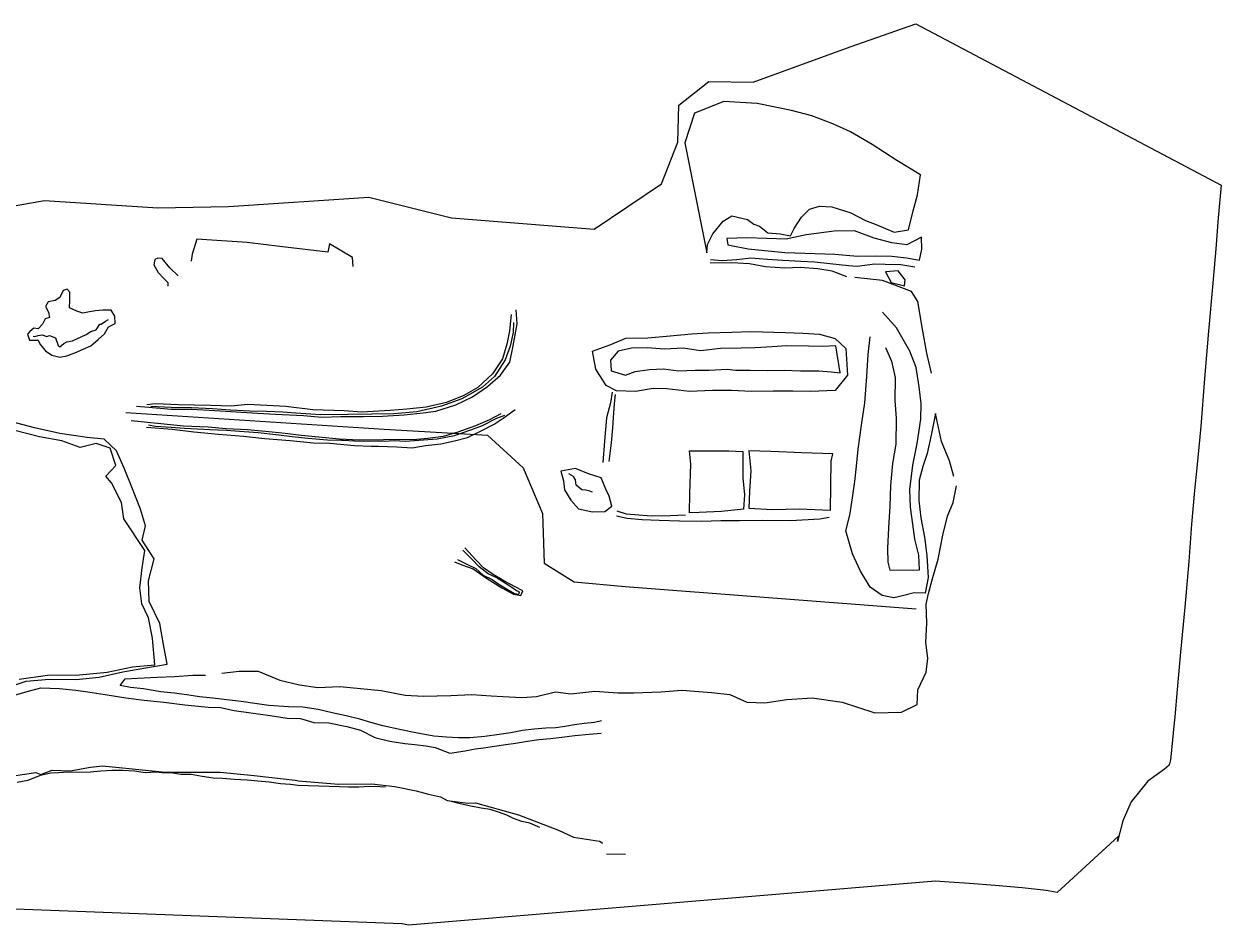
# Model space of a CAD drawing. Extents: x 7166 to 9807, y 3571 to 4350.
# Drawn here: x 8771 to 9807, y 3571 to 4350 of the extents above; entities that cross this region are included whole.
import ezdxf

# ---------------------------------------------------------------- set-up
doc = ezdxf.new("R2010")
doc.units = 0
doc.header["$MEASUREMENT"] = 0
doc.linetypes.add('TOP_OF_BANK', pattern=[10000, 10000, 0])
for name, color, linetype in [('ALIGNMENT2', 3, 'CONTINUOUS'), ('ROAD_FEATURES', 7, 'CONTINUOUS'), ('SURFACE_BREAKLINES', 7, 'CONTINUOUS'), ('SURFACE_OUTER_BOUNDARIES', 7, 'CONTINUOUS')]:
    doc.layers.add(name, color=color, linetype=linetype)

msp = doc.modelspace()

# ---------------------------------------------------------------- linework, layer by layer
at = {"layer": 'ALIGNMENT2'}
msp.add_lwpolyline([(8858.876847, 4014.006576), (9082.423171, 3999.470037), (9172.065001, 3994.347647), (9202.799343, 3966.1745), (9219.447112, 3926.475975), (9220.866773, 3883.579237), (9247.005326, 3867.493973), (9291.239799, 3863.472658), (9543.07489, 3844.160083)], dxfattribs=at)
at = {"layer": 'ROAD_FEATURES'}
for points in [[(8867.989784, 4019.36155, 1955.078903), (8878.866471, 4018.567896, 1955.055796), (8897.95681, 4016.886285, 1955.126297), (8915.904645, 4016.8048, 1955.157547), (8936.01048, 4015.598406, 1955.189786), (8954.378383, 4014.663645, 1955.631616), (8972.689267, 4013.46326, 1955.936034), (8988.389028, 4012.53224, 1956.104288), (9012.533812, 4011.288694, 1956.367889), (9028.64631, 4010.002436, 1956.650646), (9044.977273, 4010.561783, 1956.714473), (9064.582329, 4010.514134, 1957.011968), (9080.950894, 4010.808641, 1957.260439), (9099.772091, 4011.896327, 1957.605343), (9116.308675, 4013.590508, 1958.011639), (9127.303671, 4015.013468, 1958.157186), (9144.637954, 4020.593619, 1958.776637), (9158.808903, 4027.473102, 1959.14106), (9171.963231, 4036.466116, 1959.44892), (9183.053264, 4046.242409, 1960.038725), (9191.13914, 4057.395665, 1960.618763), (9194.058643, 4071.582974, 1961.075166), (9197.513463, 4090.656161, 1961.528014), (9196.838599, 4102.808793, 1961.929796)], [(9194.563639, 4091.834355, 1961.821845), (9194.041638, 4083.132348, 1961.74624), (9191.502308, 4071.39044, 1961.449329), (9187.281558, 4059.466167, 1960.998592), (9178.054019, 4045.015493, 1960.644583), (9167.623754, 4036.009884, 1960.324179), (9149.770415, 4025.864406, 1959.612448), (9132.209459, 4019.30999, 1958.996267), (9110.649192, 4014.558415, 1958.386482), (9090.752366, 4012.820092, 1958.134928), (9071.810421, 4012.534651, 1957.942885), (9051.017041, 4012.28818, 1957.569537), (9027.689043, 4011.859129, 1957.042626), (9006.068739, 4013.392526, 1956.587297), (8994.754789, 4014.141546, 1956.629906), (8980.495686, 4014.697748, 1956.319868), (8966.158023, 4015.150008, 1956.276102), (8949.455006, 4016.055129, 1955.835291), (8933.868716, 4017.138742, 1955.437051), (8915.780548, 4018.035795, 1955.733482), (8898.052301, 4018.244569, 1955.617231), (8880.341377, 4019.188849, 1955.311633)], [(9183.355843, 4012.813863, 1960.74043), (9173.515, 4007.718929, 1960.72185), (9161.527564, 4002.453853, 1960.260909), (9146.252083, 3996.812753, 1959.732496), (9133.411563, 3993.17504, 1959.504881), (9120.357425, 3991.445037, 1959.223112), (9107.577788, 3990.266946, 1958.785826), (9094.530966, 3990.616396, 1958.312853), (9081.848025, 3990.366301, 1958.262324), (9060.821605, 3990.08195, 1957.801081), (9043.491866, 3990.929213, 1957.278272), (9025.810577, 3992.644002, 1956.756748), (9010.50882, 3994.091856, 1956.256756), (8996.826033, 3995.853812, 1956.108553), (8979.662728, 3997.517683, 1955.890962), (8964.243687, 3998.941001, 1955.745686), (8945.599777, 3999.90471, 1955.362304), (8930.115286, 4001.280745, 1954.972937), (8908.642112, 4002.138227, 1955.109011), (8888.993222, 4004.191163, 1955.196202), (8863.588307, 4006.737501, 1954.90187)], [(8878.403586, 4003.256166, 1955.350616), (8884.476746, 4002.107081, 1955.335479), (8898.071797, 4001.141575, 1955.671499), (8909.231338, 4000.451287, 1955.5431), (8920.800814, 3999.876642, 1955.441418), (8931.583272, 3999.195438, 1955.716164), (8945.884941, 3998.646786, 1955.83707), (8957.17439, 3997.860243, 1955.944098), (8973.268515, 3996.648536, 1956.195165), (8988.695806, 3994.916033, 1956.607413), (9002.963825, 3993.226511, 1957.020633), (9016.443649, 3991.652286, 1957.450124), (9033.527488, 3990.29859, 1957.744027), (9045.657994, 3990.042648, 1957.313775), (9046.887613, 3989.987885, 1957.362964), (9056.419908, 3989.377746, 1957.495432), (9064.741921, 3989.102548, 1957.862709), (9077.194456, 3989.435891, 1957.977471), (9082.324494, 3989.07909, 1958.81437), (9091.135843, 3989.778464, 1958.717485), (9100.892425, 3989.264152, 1959.181131), (9112.357561, 3990.083753, 1959.448931), (9128.402944, 3991.282529, 1959.619249), (9143.407867, 3994.191738, 1960.117116), (9157.380135, 3998.977646, 1960.605463), (9167.589243, 4002.842808, 1960.938991), (9180.115589, 4008.966234, 1961.202653), (9186.864767, 4011.557521, 1960.8271)]]:
    msp.add_polyline3d(points, dxfattribs=at)
at = {"layer": 'SURFACE_BREAKLINES', "linetype": 'TOP_OF_BANK'}
msp.add_line((9274.822858, 3632.048716, 2026.219369), (9291.344366, 3631.914914, 2029.61781), dxfattribs=at)
for points in [[(9361.888715, 4152.069667, 1964.4231), (9362.413781, 4159.422119, 1964.754839), (9366.979585, 4168.585479, 1965.170569), (9375.84889, 4179.435577, 1965.241911), (9383.384326, 4184.009672, 1965.545017), (9396.874588, 4180.915894, 1965.070613), (9402.544659, 4176.854109, 1965.266356), (9407.299346, 4175.129067, 1963.753228), (9414.477666, 4169.377099, 1964.864189), (9425.216174, 4168.525929, 1965.523895), (9434.333435, 4166.774166, 1965.102179), (9437.48005, 4173.104926, 1966.105108), (9443.791492, 4183.024817, 1967.77793), (9450.723017, 4189.738026, 1967.773516), (9459.397828, 4192.455607, 1968.486509), (9469.947338, 4191.839249, 1967.502455), (9486.395738, 4186.804502, 1968.44327), (9499.046601, 4180.15426, 1967.819052), (9509.03028, 4176.288211, 1967.754575), (9523.929617, 4169.866148, 1967.436636), (9536.251428, 4171.907749, 1967.309159), (9540.54657, 4188.446258, 1968.884937), (9544.144317, 4202.202707, 1968.185041), (9546.62881, 4219.428246, 1968.437139), (9526.338747, 4232.040868, 1968.153064), (9504.789904, 4245.824188, 1968.757363), (9486.299923, 4256.67977, 1968.183539), (9470.954584, 4263.543569, 1968.015265), (9452.666021, 4270.657848, 1968.258205), (9435.07582, 4275.206736, 1968.300237), (9405.477908, 4281.377157, 1969.175611), (9376.634691, 4282.874841, 1969.510809), (9351.1511, 4272.974761, 1969.425774), (9342.878511, 4247.363625, 1968.184494), (9361.888715, 4152.069667, 1964.4231)], [(9483.540971, 4046.359523, 1966.188286), (9472.90836, 4033.104188, 1966.599747), (9451.417399, 4032.037483, 1966.582017), (9436.263432, 4032.427329, 1967.568001), (9419.247638, 4032.539012, 1967.215753), (9400.487098, 4032.186112, 1967.35332), (9383.008547, 4033.044267, 1965.994547), (9366.594398, 4032.894748, 1966.085859), (9346.680033, 4032.037362, 1965.892616), (9327.038718, 4034.353877, 1964.664003), (9315.456705, 4034.774808, 1964.971866), (9300.180282, 4032.198746, 1964.728285), (9283.644184, 4032.81684, 1964.228088), (9274.657194, 4037.283558, 1962.974994), (9265.700784, 4051.342227, 1962.393984), (9262.921775, 4066.974592, 1961.966513), (9278.604572, 4072.897731, 1961.852407), (9291.594169, 4078.302201, 1961.960265), (9310.709162, 4078.664391, 1962.046608), (9326.943881, 4080.090489, 1962.359892), (9348.469038, 4082.050073, 1962.855253), (9362.899966, 4082.780771, 1963.0923), (9383.335005, 4083.35975, 1963.768771), (9399.949128, 4083.937383, 1964.223554), (9429.754443, 4083.102727, 1964.902747), (9444.885974, 4082.620591, 1965.111146), (9459.310847, 4081.79163, 1965.423565), (9472.912792, 4078.091216, 1965.788957), (9481.996704, 4069.34296, 1966.155655), (9483.540971, 4046.359523, 1966.188286)], [(9393.425482, 3930.361898, 1966.564596), (9374.426332, 3928.287849, 1966.19773), (9355.105844, 3927.604776, 1966.069531), (9346.691931, 3927.212563, 1966.088954), (9347.056616, 3943.955031, 1965.900597), (9347.856869, 3969.375101, 1966.372645), (9346.90522, 3980.719923, 1966.167425), (9367.651826, 3980.858158, 1965.743283), (9380.816183, 3980.746059, 1966.446446), (9393.050403, 3980.368199, 1966.721541), (9393.006732, 3957.589672, 1966.221702), (9394.503264, 3942.869259, 1966.53939), (9393.425482, 3930.361898, 1966.564596)], [(9398.011615, 3931.132821, 1967.132184), (9418.74928, 3930.174474, 1967.05793), (9441.802677, 3930.718251, 1967.122759), (9468.858097, 3929.450099, 1967.697864), (9469.35004, 3971.878247, 1967.555614), (9470.8276, 3978.194227, 1967.487441), (9444.051637, 3979.176046, 1967.453667), (9417.339567, 3980.360109, 1967.238097), (9398.220824, 3980.679485, 1966.843264), (9399.852937, 3963.49006, 1967.325466), (9398.70451, 3945.866116, 1967.338242), (9398.011615, 3931.132821, 1967.132184)]]:
    msp.add_polyline3d(points, close=True, dxfattribs=at)
at = {"layer": 'SURFACE_BREAKLINES'}
for points in [[(9545.998036, 4145.670509, 1964.112877), (9547.880114, 4155.38277, 1964.40855), (9547.692961, 4165.548872, 1963.708036), (9535.036767, 4159.041597, 1963.57797), (9522.004216, 4160.760835, 1963.166905), (9506.670146, 4164.834845, 1963.148182), (9489.585498, 4171.087901, 1963.222552), (9471.890183, 4170.750525, 1963.247152), (9447.811793, 4167.773042, 1963.804203), (9430.57937, 4163.832544, 1964.176003), (9396.519629, 4165.130129, 1963.419712), (9379.047312, 4164.624352, 1963.060367), (9379.92466, 4158.937648, 1962.467726), (9397.598033, 4155.456692, 1962.794789), (9429.332994, 4152.252064, 1962.590887), (9472.505873, 4151.006108, 1962.614604), (9492.194751, 4149.269072, 1964.175154), (9507.653656, 4149.425291, 1964.196569), (9521.806716, 4149.154988, 1963.891576), (9534.752954, 4147.850599, 1964.244742), (9545.998036, 4145.670509, 1964.112877)], [(9527.300866, 4136.45199, 1962.619644), (9516.567952, 4135.753587, 1963.356895), (9521.47597, 4126.352156, 1964.59471), (9532.994448, 4123.511901, 1963.526582), (9533.474695, 4128.74083, 1962.767703), (9527.300866, 4136.45199, 1962.619644)], [(8775.396585, 4076.426401, 1953.674124), (8782.878765, 4076.449131, 1954.098358), (8783.330679, 4075.70992, 1954.633655), (8784.855467, 4072.491514, 1954.80903), (8789.34963, 4067.360537, 1954.432853), (8794.777138, 4063.47834, 1954.246783), (8801.634196, 4061.87064, 1954.873732), (8807.892228, 4062.971793, 1954.982705), (8814.658013, 4065.703858, 1954.463717), (8822.014672, 4068.712373, 1955.194728), (8828.501348, 4071.622643, 1955.244092), (8834.829535, 4077.139718, 1955.471129), (8840.239995, 4081.981285, 1955.370228), (8843.766924, 4088.024099, 1955.267001), (8849.629092, 4090.848335, 1954.89885), (8849.205302, 4097.270558, 1954.764244), (8846.023561, 4102.527968, 1954.63754), (8838.780258, 4102.512399, 1954.293746), (8832.4466, 4101.923975, 1954.319819), (8827.354604, 4101.164185, 1953.719173), (8821.568187, 4099.867071, 1953.312271), (8816.387114, 4101.705656, 1953.00051), (8810.001543, 4104.484094, 1953.532734), (8810.350913, 4111.080992, 1953.139549), (8810.327885, 4118.133582, 1953.421122), (8808.063247, 4120.611673, 1953.559641), (8804.665122, 4119.477374, 1953.99166), (8801.656962, 4113.46023, 1953.37156), (8797.637013, 4110.845733, 1953.100951), (8791.592367, 4109.724428, 1953.042917), (8789.256827, 4105.711204, 1952.827321), (8792.005226, 4100.824645, 1952.93543), (8792.888936, 4096.043804, 1953.704241), (8789.106452, 4095.03769, 1953.2614), (8786.696939, 4090.45269, 1952.891626), (8782.941847, 4086.262173, 1953.388848), (8779.133574, 4086.881837, 1952.702293), (8775.631527, 4084.096069, 1953.542236), (8773.695851, 4081.59879, 1953.397848), (8775.396585, 4076.426401, 1953.674124)], [(9473.461375, 4071.55463, 1965.309165), (9462.358259, 4071.113051, 1963.884718), (9449.743557, 4071.261861, 1962.626279), (9431.030695, 4071.626252, 1961.701825), (9418.32411, 4070.633536, 1961.199187), (9403.498248, 4070.042776, 1961.076161), (9391.542186, 4069.658342, 1960.85034), (9373.598783, 4069.314856, 1960.224578), (9356.438393, 4067.300258, 1960.175703), (9341.403631, 4069.723249, 1960.036367), (9325.215248, 4068.831691, 1959.935635), (9310.223944, 4069.893737, 1960.164609), (9296.587066, 4069.494124, 1960.391296), (9284.931787, 4067.029315, 1960.891276), (9278.265318, 4059.267529, 1961.283471), (9278.867677, 4049.875647, 1961.827218), (9291.249613, 4046.336967, 1961.522749), (9299.630304, 4049.529877, 1960.637345), (9312.185772, 4051.199874, 1960.244774), (9324.370758, 4051.81149, 1960.132273), (9337.329571, 4050.086418, 1960.374599), (9351.555784, 4050.725204, 1960.502904), (9363.949648, 4050.56222, 1960.847084), (9379.333668, 4051.426621, 1960.787557), (9386.779407, 4050.608254, 1960.863104), (9399.281855, 4050.662099, 1960.93685), (9414.464412, 4050.309156, 1961.044488), (9428.610783, 4050.466126, 1961.371389), (9442.832912, 4050.136559, 1962.206475), (9458.791568, 4050.118245, 1963.789702), (9469.420043, 4049.221912, 1965.008499), (9477.169328, 4048.354563, 1965.537641), (9473.461375, 4071.55463, 1965.309165)], [(9279.627707, 3933.023601, 1964.147362), (9277.237188, 3941.614583, 1963.972356), (9274.410353, 3947.502664, 1963.604657), (9270.21061, 3957.352021, 1963.581257), (9259.477289, 3960.983489, 1963.175975), (9248.233078, 3965.608715, 1961.98986), (9235.400821, 3963.113211, 1961.32397), (9237.699816, 3954.98615, 1961.395109), (9238.618139, 3946.946295, 1960.409734), (9243.943713, 3938.058455, 1959.921008), (9250.652927, 3930.605415, 1960.538001), (9262.708144, 3928.133986, 1961.554924), (9273.50529, 3928.45755, 1962.547712), (9279.627707, 3933.023601, 1964.147362)]]:
    msp.add_polyline3d(points, close=True, dxfattribs=at)
for points in [[(9055.520879, 4140.386899, 1959.805093), (9054.991726, 4148.059981, 1959.935214), (9035.125383, 4159.782315, 1960.620618), (9033.619612, 4152.629859, 1959.872658), (8992.208262, 4157.452094, 1959.185764), (8963.879187, 4161.028731, 1958.296141), (8920.33247, 4163.994003, 1958.58583), (8916.38658, 4150.932132, 1957.581862), (8915.476636, 4144.815675, 1956.53829)], [(8904.252295, 4132.107622, 1957.344179), (8897.019554, 4139.01426, 1957.722931), (8890.191398, 4147.283428, 1958.595756), (8886.413205, 4147.346303, 1958.589395), (8884.035571, 4146.231184, 1958.996461), (8882.973352, 4141.844587, 1958.365621), (8886.932469, 4134.944512, 1957.522468), (8891.608152, 4129.990561, 1957.533313), (8895.333244, 4126.433589, 1956.549072), (8895.294394, 4123.144457, 1956.303149)], [(9482.967667, 4131.320655, 1966.05196), (9470.345625, 4136.156017, 1965.707025), (9457.775123, 4138.266055, 1965.311546), (9442.597857, 4139.427173, 1965.140011), (9429.312044, 4138.924782, 1965.005382), (9412.443807, 4139.933638, 1964.558661), (9398.842925, 4142.612263, 1964.462564), (9383.426737, 4143.560942, 1964.276749), (9364.739653, 4143.057861, 1964.200428)], [(9556.309113, 4048.061264, 1970.915391), (9552.254105, 4065.319475, 1969.548748), (9548.385471, 4086.140724, 1968.294941), (9544.557647, 4110.019061, 1966.997177), (9538.903948, 4118.69548, 1966.463581), (9513.988319, 4128.292236, 1964.949255), (9490.004182, 4130.882689, 1966.010064)], [(9192.412053, 4098.837908, 1961.338394), (9191.087632, 4084.64031, 1961.222909), (9188.652255, 4073.167008, 1960.979335), (9184.829819, 4060.475494, 1960.507417), (9176.20422, 4047.335661, 1960.035351), (9163.61065, 4035.48726, 1959.708926), (9151.451357, 4028.663665, 1959.134591), (9136.488693, 4022.677048, 1958.455698), (9118.769484, 4018.693106, 1957.375264), (9102.190926, 4016.950363, 1957.283864), (9087.668153, 4015.836171, 1957.061039), (9063.182659, 4014.382915, 1957.004151), (9047.840415, 4015.282964, 1956.709667), (9020.753516, 4016.172261, 1956.538699), (8997.476101, 4019.025011, 1956.169254), (8964.48842, 4020.789159, 1955.904463), (8950.028275, 4019.565343, 1955.443748), (8932.10638, 4020.046186, 1955.338847), (8904.54455, 4020.679615, 1955.283348), (8884.464471, 4021.354663, 1955.160145), (8877.116156, 4020.66784, 1955.160976)], [(9575.748955, 3958.580984, 1972.606141), (9571.73131, 3972.278465, 1972.40431), (9564.847268, 3988.888318, 1972.046593), (9559.753489, 4013.039495, 1971.8543), (9555.990974, 3994.271809, 1971.434603), (9552.677337, 3978.614246, 1971.247724), (9548.853434, 3967.251584, 1971.173695), (9545.53047, 3955.522755, 1971.581566), (9545.21946, 3937.847368, 1972.020109), (9547.125203, 3922.71696, 1972.095777), (9550.178443, 3906.255773, 1972.313186), (9552.216095, 3890.315846, 1972.259379), (9553.289388, 3871.366679, 1972.403345), (9550.746307, 3857.765458, 1973.022489), (9541.220512, 3858.046862, 1972.572046), (9531.163589, 3855.301392, 1972.531908), (9523.591889, 3853.585995, 1971.650594), (9513.482387, 3855.705957, 1970.413612), (9503.143822, 3862.859772, 1970.417139), (9494.897499, 3876.790933, 1969.273256), (9487.910182, 3891.666412, 1969.010076), (9482.030007, 3911.69351, 1968.423922), (9485.481541, 3925.017791, 1967.93993), (9487.85661, 3940.128081, 1968.043571), (9489.9795, 3954.156006, 1968.644097), (9491.429291, 3967.540218, 1968.794407), (9492.713613, 3982.237688, 1968.841522), (9495.71263, 4003.082124, 1968.639466), (9498.688392, 4022.37417, 1968.629179), (9500.405321, 4044.975929, 1968.666089), (9501.341688, 4064.023837, 1968.554146), (9503.054184, 4079.547175, 1968.85195)], [(9279.972254, 4031.439282, 1963.635726), (9278.293995, 4022.384703, 1963.853536), (9274.829836, 4009.376199, 1962.731362), (9273.072613, 3989.26735, 1962.727019), (9271.64781, 3970.709847, 1963.399654)], [(8876.594686, 4001.154276, 1955.002747), (8898.9515, 3999.425814, 1955.201977), (8917.720716, 3997.175007, 1955.051844), (8938.967774, 3995.242838, 1955.21593), (8960.833051, 3993.392527, 1955.521812), (8979.225294, 3991.531726, 1955.80814), (9001.23517, 3989.651963, 1956.045443), (9021.211185, 3987.745272, 1956.38298), (9035.566639, 3987.4942, 1956.936874), (9056.831157, 3985.539732, 1957.419371), (9071.452414, 3984.921421, 1957.901766), (9077.398675, 3984.906728, 1957.564289), (9093.440489, 3984.350349, 1957.473189), (9106.651505, 3983.517833, 1957.567351), (9118.108728, 3985.325432, 1958.074962), (9131.510571, 3986.965999, 1957.975051), (9143.317824, 3989.514325, 1958.410345), (9154.478847, 3992.469478, 1959.516682), (9165.939324, 3997.722778, 1959.723517), (9177.685714, 4003.949177, 1960.255643), (9185.361169, 4008.969194, 1960.801571), (9195.8147, 4016.576367, 1961.158988)], [(8753.708825, 3775.350518, 1964.051923), (8772.615281, 3781.455105, 1964.074919), (8792.739447, 3783.418776, 1963.861185), (8815.735861, 3782.96907, 1963.8201), (8835.877574, 3785.054124, 1963.876124), (8856.10901, 3789.573651, 1961.750155), (8876.238806, 3793.086222, 1959.059019), (8894.581079, 3796.30581, 1957.51231), (8891.381415, 3813.37437, 1956.93328), (8888.401624, 3831.557397, 1956.31665), (8878.956164, 3850.398204, 1955.726097), (8878.440701, 3868.41531, 1955.361921), (8883.320637, 3887.459477, 1955.200702), (8872.843575, 3903.470613, 1954.411339), (8875.75435, 3915.976288, 1954.506661), (8871.485508, 3930.236235, 1954.629142), (8864.615937, 3947.923978, 1954.843294), (8857.289236, 3965.847004, 1954.788046), (8850.742458, 3980.759418, 1953.854504), (8840.138721, 3990.800483, 1954.648134), (8825.294691, 3992.267677, 1954.79627), (8801.613344, 3995.770005, 1955.290661), (8779.724409, 4000.753794, 1955.675371), (8754.586347, 4007.260676, 1955.50895)], [(8941.861754, 3788.607431, 1957.7283), (8956.829581, 3790.248216, 1956.964842), (8973.357374, 3790.338115, 1957.646237), (8992.290428, 3782.463219, 1958.778173), (9009.117203, 3778.469999, 1960.266794), (9024.920937, 3776.010997, 1961.095262), (9044.16864, 3776.965188, 1959.589397), (9079.924889, 3773.403851, 1959.331871), (9100.616197, 3769.392952, 1960.396134), (9116.515343, 3768.571503, 1959.835356), (9140.309138, 3769.099814, 1960.980542), (9158.362068, 3770.085786, 1961.661995), (9175.090819, 3768.725837, 1960.895047), (9185.233749, 3768.267968, 1960.873906), (9201.522664, 3767.478732, 1960.577742), (9214.478708, 3768.331501, 1960.406592), (9230.798939, 3772.190961, 1960.463583), (9244.066074, 3770.585133, 1960.547057), (9264.79443, 3773.043974, 1961.002584), (9284.612233, 3771.518024, 1963.105834), (9298.61459, 3771.34377, 1964.720875), (9321.957733, 3772.446325, 1965.430889), (9340.16027, 3773.856953, 1965.011078), (9365.799641, 3771.643804, 1964.820481), (9381.589764, 3770.106858, 1966.385642), (9396.465289, 3763.245448, 1968.29531), (9412.046935, 3762.919854, 1969.910446), (9431.031897, 3765.786634, 1968.527799), (9452.870855, 3767.196963, 1968.493528), (9478.845031, 3763.523249, 1970.43368), (9507.304534, 3754.058907, 1973.761156), (9530.257695, 3754.727367, 1976.493527), (9543.794139, 3761.391078, 1977.776474), (9544.502711, 3774.0861, 1977.11402), (9551.55794, 3789.330283, 1976.748089), (9552.974658, 3801.155777, 1975.243384), (9551.497826, 3815.422734, 1973.992687), (9552.285179, 3831.772381, 1973.470842), (9551.731841, 3848.123541, 1973.280831), (9553.63057, 3857.36923, 1972.74956), (9557.422398, 3871.3101, 1972.19173), (9562.115231, 3887.172433, 1972.336269), (9566.083776, 3907.729444, 1971.740829), (9570.089964, 3924.190757, 1972.213244), (9575.084958, 3936.039993, 1972.518029), (9577.960691, 3950.478568, 1972.761999)], [(9283.493703, 3924.559919, 1962.41548), (9292.687115, 3922.484201, 1962.975215), (9305.778502, 3921.275697, 1963.364628), (9320.478991, 3920.708053, 1964.032161), (9337.998871, 3920.313254, 1964.106828), (9357.189278, 3919.992612, 1964.244948), (9373.809961, 3920.48876, 1964.258077), (9390.177774, 3920.626479, 1964.154219), (9410.373043, 3920.71366, 1964.079947), (9434.151241, 3920.496833, 1964.421614), (9459.517696, 3921.851601, 1966.318242), (9467.63852, 3923.535427, 1967.191987)], [(9145.979038, 3886.908138, 1957.734944), (9154.540069, 3882.560002, 1958.108813), (9161.93186, 3879.102223, 1957.69777), (9168.031517, 3873.175433, 1958.042648), (9175.971778, 3869.419664, 1958.104174), (9180.875251, 3866.04027, 1957.946915), (9188.363027, 3861.543926, 1958.558348), (9195.416469, 3857.442051, 1958.069102), (9198.962919, 3856.833008, 1957.890964), (9199.751293, 3858.943265, 1958.237069), (9197.02643, 3859.837571, 1958.3711), (9193.752812, 3861.972216, 1958.307048), (9188.990778, 3865.136679, 1958.109137), (9179.336926, 3871.134315, 1958.197295), (9172.626955, 3874.45286, 1958.150217), (9164.717037, 3880.423178, 1957.547274), (9158.451001, 3887.232941, 1957.613981), (9150.513359, 3894.931283, 1957.74136)], [(9270.504688, 3747.297782, 1970.738575), (9264.531175, 3745.752463, 1971.172871), (9255.706701, 3744.809393, 1972.056243), (9247.319841, 3743.743024, 1972.980855), (9238.820754, 3742.394699, 1973.817318), (9231.202007, 3741.230019, 1974.186055), (9222.284697, 3740.810927, 1974.547135), (9212.441993, 3739.910588, 1974.838766), (9202.306129, 3738.765505, 1975.177977), (9192.014393, 3736.961488, 1975.691126), (9181.906585, 3735.36311, 1976.29229), (9169.566855, 3733.663329, 1977.071054), (9156.534163, 3732.513666, 1977.697181), (9146.805309, 3732.399673, 1978.24713), (9136.42905, 3733.162428, 1978.303864), (9125.555283, 3734.100725, 1977.884888), (9109.771667, 3736.768594, 1976.836387), (9097.158423, 3739.461824, 1975.70648), (9081.284933, 3742.892392, 1974.672892), (9070.888624, 3745.922552, 1974.152333), (9061.284404, 3748.599201, 1973.557722), (9049.525006, 3751.457271, 1972.839481), (9037.418369, 3754.122431, 1972.136109), (9025.251575, 3756.901996, 1972.013371), (9011.917742, 3759.100702, 1971.512402), (8999.668363, 3759.296225, 1970.837531), (8982.578336, 3760.641783, 1969.835565), (8970.418225, 3762.198467, 1969.380273), (8958.540019, 3764.078193, 1968.905247), (8946.208507, 3765.518328, 1968.523281), (8934.02057, 3766.818646, 1967.952275), (8922.692646, 3768.077006, 1967.444621), (8911.774169, 3769.789574, 1966.936602), (8900.744135, 3771.111726, 1966.499168), (8889.204628, 3772.210467, 1966.09136), (8874.263714, 3774.835578, 1965.422156), (8862.774389, 3776.055783, 1964.656821), (8853.896673, 3777.863853, 1964.194104), (8858.135506, 3783.436036, 1961.787499), (8868.793066, 3784.210247, 1959.893518), (8886.313054, 3785.019581, 1958.154042), (8900.883615, 3785.705282, 1957.598581), (8916.923916, 3786.886922, 1956.570001), (8927.700212, 3786.802428, 1956.847613)], [(8758.273059, 3768.319169, 1963.8504), (8773.422578, 3772.678949, 1963.630698), (8785.348401, 3775.907837, 1963.560677), (8801.363222, 3775.280054, 1963.468667), (8815.51174, 3773.760575, 1963.459501), (8825.880487, 3772.264185, 1963.524695), (8840.827671, 3769.885335, 1964.02848), (8858.948301, 3767.151289, 1964.579264), (8874.743909, 3764.992869, 1965.383958), (8891.752474, 3763.342432, 1966.030279), (8909.814421, 3760.941048, 1966.726778), (8930.14222, 3759.162786, 1967.524975), (8940.667113, 3758.819259, 1967.889043), (8952.757365, 3756.302751, 1968.427257), (8967.131319, 3754.247318, 1969.052013), (8983.641986, 3751.981948, 1969.848118), (8998.367207, 3749.650225, 1970.688513), (9010.145561, 3749.17776, 1971.505249), (9021.449391, 3745.910246, 1971.838561), (9034.577336, 3745.629994, 1971.894264), (9050.053891, 3742.42492, 1973.052088), (9061.966991, 3739.220563, 1973.680519), (9074.264987, 3732.7132, 1975.009501), (9087.35303, 3729.701075, 1975.966661), (9100.452017, 3727.764897, 1976.807222), (9109.051295, 3726.712196, 1977.271515), (9118.412236, 3725.755915, 1978.024071), (9126.495597, 3724.130463, 1978.16068), (9139.31792, 3719.28549, 1978.375473), (9152.563447, 3721.419453, 1977.844456), (9161.148866, 3723.139212, 1977.475176), (9168.51133, 3723.88889, 1977.187591), (9178.019838, 3725.459689, 1976.837475), (9187.866738, 3726.863501, 1976.360193), (9196.064969, 3727.881714, 1976.132353), (9206.45734, 3729.619758, 1975.403498), (9216.369031, 3731.037339, 1974.916889), (9226.486061, 3732.051013, 1974.469303), (9236.211286, 3733.217284, 1973.784018), (9247.428996, 3734.427469, 1972.869875), (9259.935153, 3735.664581, 1971.899), (9270.192229, 3736.687477, 1971.262712)], [(9083.683978, 3689.844967, 1994.051608), (9078.803627, 3690.264819, 1994.212393), (9069.869993, 3690.54876, 1994.176533), (9060.527767, 3689.893966, 1993.906619), (9051.506294, 3689.790504, 1993.328302), (9043.705629, 3690.139694, 1993.048512), (9008.159737, 3691.402814, 1993.783675), (9001.512476, 3692.056773, 1994.187863), (8992.793578, 3692.842105, 1994.344511), (8983.040678, 3694.134984, 1994.630099), (8973.242246, 3695.06016, 1994.971418), (8963.89365, 3696.004577, 1994.845996), (8952.933697, 3696.485921, 1994.74352), (8942.533293, 3697.374058, 1994.518582), (8934.406254, 3697.740147, 1994.562776), (8924.804718, 3698.956354, 1994.968927), (8915.430854, 3700.736301, 1995.306776), (8906.570758, 3700.833094, 1995.149093), (8897.685855, 3702.304251, 1995.752349), (8890.353803, 3702.147088, 1995.74235), (8884.820273, 3702.934082, 1995.548864), (8875.653431, 3702.356622, 1995.848), (8866.218519, 3703.650167, 1995.781807), (8856.234344, 3704.383837, 1995.793354), (8846.854189, 3704.303789, 1996.091158), (8837.308809, 3703.789521, 1995.926397), (8828.16487, 3702.899285, 1995.981681), (8818.510907, 3702.639171, 1995.481327), (8809.227444, 3702.840833, 1995.242741), (8800.562083, 3702.366878, 1995.20665), (8793.76302, 3702.058463, 1994.701926), (8784.724522, 3699.826511, 1994.964977), (8773.985524, 3695.493676, 1995.032999), (8764.778842, 3693.844799, 1995.007875)], [(9217.351845, 3654.955554, 2014.534342), (9208.430974, 3658.652248, 2013.151295), (9201.505691, 3660.141816, 2011.388976), (9194.447941, 3662.669325, 2009.504997), (9188.54361, 3665.748628, 2008.112568), (9181.503133, 3668.151437, 2006.210034), (9174.276461, 3670.451536, 2004.375803), (9166.362545, 3671.704087, 2002.818582), (9157.480355, 3673.561533, 2001.383084), (9148.402643, 3675.437527, 2000.112374), (9139.371093, 3677.877654, 1998.32657)]]:
    msp.add_polyline3d(points, dxfattribs=at)
at = {"layer": 'SURFACE_BREAKLINES', "linetype": 'TOP_OF_BANK'}
for points in [[(9365.092893, 4146.263202, 1965.453636), (9375.118796, 4145.577953, 1964.856689), (9387.693399, 4146.285618, 1964.914781), (9400.011774, 4147.664409, 1966.1164), (9414.443322, 4146.6927, 1966.575763), (9427.534455, 4145.772801, 1966.689532), (9443.14604, 4145.000615, 1966.554924), (9454.985149, 4144.260988, 1966.743878), (9468.374585, 4142.972823, 1966.775277), (9484.341736, 4141.134047, 1966.28532), (9491.922792, 4140.66217, 1966.833838), (9507.218812, 4142.555519, 1967.011692), (9516.069372, 4142.185271, 1966.754212), (9529.78517, 4142.081445, 1966.198602), (9541.779634, 4139.848874, 1967.381307)], [(8778.55446, 4079.94871, 1955.134281), (8780.027559, 4079.814455, 1956.189118), (8782.98527, 4080.650623, 1955.886776), (8786.459492, 4081.159353, 1956.832886), (8790.384095, 4079.746431, 1958.043824), (8792.870332, 4080.583704, 1959.184954), (8798.072272, 4078.505544, 1960.802807), (8800.118786, 4071.84909, 1963.009432), (8801.575352, 4070.904489, 1963.468157), (8805.25414, 4073.699501, 1963.606725), (8807.876772, 4075.021381, 1963.056947), (8812.598686, 4075.938296, 1962.38298), (8824.39414, 4081.390276, 1962.236866), (8828.439778, 4083.983949, 1961.667605), (8833.236593, 4085.576313, 1960.192048), (8836.210999, 4090.316879, 1959.362473), (8837.517645, 4090.434108, 1959.699671), (8841.338609, 4092.955713, 1957.759462), (8843.86387, 4094.338649, 1957.961786)], [(9516.402236, 4070.22979, 1970.300117), (9521.711065, 4058.462941, 1971.556483), (9524.897254, 4044.110127, 1972.359019), (9524.572641, 4024.388967, 1974.467226), (9525.819622, 4009.03759, 1974.300785), (9525.38689, 3986.585679, 1975.901798), (9522.624652, 3969.86774, 1975.925444), (9520.871179, 3950.812663, 1976.367329), (9520.095613, 3932.842413, 1975.434376), (9519.187169, 3914.184602, 1975.34564), (9518.330425, 3896.383881, 1975.459507), (9518.343211, 3884.472186, 1975.63665), (9520.326274, 3877.637379, 1974.355736), (9545.996726, 3877.82242, 1975.291881), (9545.213796, 3890.42004, 1975.380495), (9541.952035, 3904.395175, 1975.555136), (9540.059021, 3917.277796, 1975.554385), (9538.165701, 3931.974157, 1975.306342), (9537.545976, 3947.438394, 1975.139355), (9540.136574, 3968.324589, 1975.205509), (9543.865074, 3987.14788, 1975.053287), (9547.145747, 4008.272939, 1974.895153), (9547.406976, 4021.832016, 1974.142662), (9545.675013, 4036.067392, 1973.904159), (9542.968864, 4052.972457, 1973.190479), (9537.571118, 4066.917728, 1971.958521), (9526.133058, 4087.338362, 1970.286976), (9513.923509, 4100.654807, 1968.940966)], [(9277.244399, 3971.536217, 1963.641129), (9279.336038, 3987.64361, 1963.868214), (9280.312229, 4000.727072, 1963.863535), (9280.992746, 4009.764266, 1963.973213), (9281.771847, 4021.340412, 1965.415211), (9282.656539, 4029.53501, 1965.127506)], [(8766.46781, 3783.283573, 1965.20702), (8790.93159, 3786.748054, 1964.992019), (8818.617536, 3787.136025, 1965.11668), (8842.571449, 3789.21625, 1964.306361), (8864.668532, 3794.090195, 1961.705478), (8883.855182, 3795.712902, 1958.87143), (8881.847812, 3818.747536, 1957.894905), (8878.402445, 3836.215752, 1959.417741), (8872.544612, 3848.364073, 1958.911353), (8870.884505, 3862.296075, 1958.343993), (8872.964051, 3879.532032, 1956.280086), (8875.200517, 3894.530945, 1955.456006), (8857.030608, 3922.113129, 1958.012621), (8855.118019, 3936.15842, 1959.270424), (8846.382798, 3953.107187, 1958.356626), (8841.66027, 3958.943053, 1958.551362), (8850.153895, 3967.977617, 1956.039461), (8845.262994, 3983.014476, 1955.99062), (8833.282212, 3987.099608, 1957.677583), (8819.224291, 3983.551668, 1959.809458), (8803.498419, 3989.48816, 1959.037541), (8784.216862, 3992.961624, 1959.226216), (8762.845094, 3998.462146, 1959.080389)], [(9262.762353, 3945.042266, 1969.667488), (9260.602244, 3945.850358, 1969.938883), (9256.974254, 3946.89267, 1969.272302), (9253.637326, 3947.080433, 1968.820897), (9248.609934, 3951.201632, 1966.886162), (9248.049053, 3955.698304, 1965.626921), (9246.410935, 3958.505037, 1964.123104), (9242.432369, 3960.865641, 1963.51027)], [(9343.375748, 3925.061614, 1965.093844), (9330.181637, 3924.485038, 1964.580219), (9313.697679, 3924.238711, 1964.404328), (9292.39413, 3926.043759, 1964.135589), (9284.049143, 3928.611845, 1964.264607)], [(9143.379358, 3884.899688, 1958.10498), (9149.629671, 3882.086669, 1958.353093), (9159.607675, 3878.729089, 1958.733091), (9171.098192, 3870.598392, 1959.405223), (9184.4157, 3862.198959, 1959.752027), (9194.338049, 3856.806153, 1959.738018), (9200.774445, 3855.547028, 1959.565604), (9202.608358, 3859.701538, 1959.540305), (9195.758969, 3863.176979, 1959.880155), (9186.195361, 3868.228119, 1959.736002), (9176.746865, 3873.963711, 1959.153524), (9168.468056, 3879.471486, 1958.570399), (9162.072402, 3886.102784, 1958.522814), (9152.427806, 3896.864011, 1958.04326)], [(8738.083701, 3696.156315, 1997.209129), (8780.945823, 3702.570091, 1996.058829), (8785.375506, 3700.738986, 1996.128329), (8795.040953, 3704.534876, 1995.914262), (8810.690326, 3703.97109, 1996.340165), (8828.188842, 3707.17336, 1997.584299), (8838.596036, 3708.188486, 1998.249382), (8893.305582, 3702.693282, 1997.60894), (8940.425124, 3702.747628, 1998.111204), (8970.027033, 3700.077623, 1997.083605), (9005.411379, 3695.83775, 1996.321544), (9008.38191, 3695.319917, 1996.536), (9043.065096, 3692.488989, 1995.451256), (9071.709666, 3692.867525, 1994.345884), (9091.765046, 3690.318224, 1994.921886), (9110.139944, 3686.560575, 1995.25612), (9120.727594, 3683.843377, 1996.179235), (9131.283696, 3681.541297, 1997.281205), (9137.093854, 3678.250331, 1998.647227), (9155.26405, 3675.995498, 2002.673777), (9161.611115, 3676.394001, 2004.166188), (9198.847707, 3665.978376, 2012.186786), (9233.52146, 3652.543654, 2018.9616), (9246.405957, 3646.731923, 2019.669795), (9268.888165, 3643.005263, 2023.809392), (9270.292761, 3642.356909, 2024.365667), (9270.528784, 3642.44631, 2023.824166), (9271.263711, 3641.131029, 2024.675849)]]:
    msp.add_polyline3d(points, dxfattribs=at)
at = {"layer": 'SURFACE_OUTER_BOUNDARIES'}
msp.add_polyline3d([(8595.939371, 4163.509267, 1990.159921), (8788.435351, 4197.305847, 1979.770828), (8886.60678, 4190.992121, 1971.022175), (8947.784926, 4192.29248, 1965.376783), (9069.099718, 4200.378043, 1963.196319), (9140.868365, 4182.322083, 1963.500939), (9264.350615, 4172.476246, 1964.347431), (9322.518172, 4211.736135, 1966.722458), (9336.691961, 4247.715198, 1968.329192), (9337.541012, 4279.707862, 1969.520706), (9363.466919, 4300.431466, 1969.895342), (9401.794101, 4299.591894, 1969.594963), (9486.008288, 4330.279049, 1969.533302), (9542.779662, 4350.080445, 1970.774922), (9806.956113, 4210.607011, 2070.742173), (9806.956113, 4210.607011, 2070.742173), (9804.445489, 4182.284443, 2070.864315), (9802.316418, 4155.434082, 2071.025517), (9799.499903, 4122.721693, 2071.111473), (9796.002116, 4084.412655, 2071.338589), (9792.572972, 4043.318822, 2071.433112), (9789.32095, 4001.809614, 2071.621642), (9786.064935, 3966.138528, 2071.812931), (9783.995727, 3946.615666, 2071.907315), (9781.48821, 3917.383539, 2072.014829), (9779.084872, 3884.958, 2072.181061), (9775.630219, 3845.626459, 2072.228444), (9771.827293, 3806.738249, 2072.524785), (9769.078988, 3774.314029, 2072.609232), (9766.964252, 3750.839208, 2072.757046), (9765.913743, 3740.005522, 2072.931571), (9764.65768, 3727.558495, 2073.040272), (9763.096362, 3713.622484, 2073.239287), (9761.954899, 3708.955319, 2073.438158), (9758.092928, 3705.401921, 2073.241906), (9743.684719, 3694.997919, 2072.996412), (9729.081297, 3677.283188, 2073.150619), (9722.020755, 3660.654734, 2073.275442), (9717.352503, 3642.955907, 2073.345376), (9718.153649, 3647.469604, 2073.295049), (9664.954137, 3598.839842, 2068.245792), (9655.443687, 3600.562115, 2067.555179), (9634.798622, 3602.764003, 2066.698664), (9611.45286, 3604.758524, 2065.686699), (9589.270486, 3606.381476, 2064.651589), (9571.704797, 3607.71232, 2063.900345), (9559.62235, 3608.458788, 2063.357984), (9103.544606, 3570.587931, 2016.569405), (9097.641665, 3571.648786, 2016.44555), (7166.396377, 3644.778471, 2004.553222)], dxfattribs=at)

doc.saveas('drawing.dxf')
